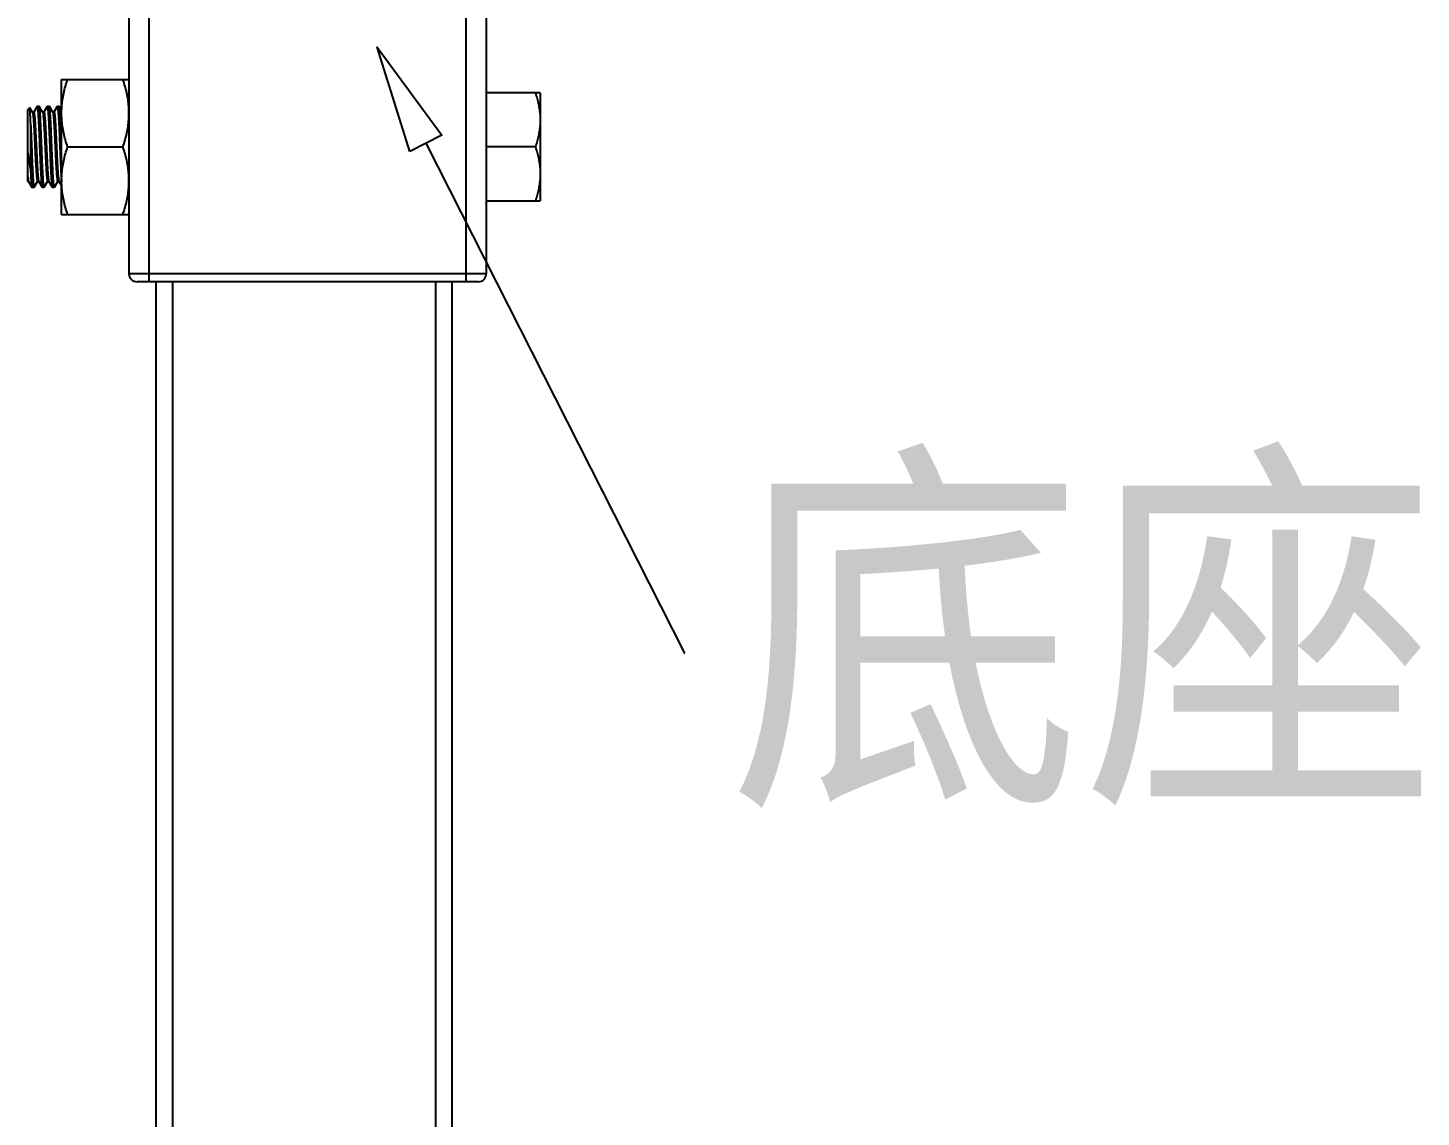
# Model space of a CAD drawing. Extents: x 185245 to 1992634, y -19957 to 755165.
# Drawn here: x 1881510 to 1882475, y 572246 to 573000 of the extents above; entities that cross this region are included whole.
import ezdxf

# ---------------------------------------------------------------- set-up
doc = ezdxf.new("R2010")
doc.units = 0
doc.header["$LTSCALE"] = 1000
doc.header["$MEASUREMENT"] = 0
doc.layers.add('02___PRT_ALL_AXES', color=7, linetype='Continuous')
doc.layers.add('03___PRT_ALL_CURVES', color=7, linetype='Continuous')
doc.styles.add('_TEL_DIM', font='SIMPLEX', dxfattribs={"width": 0.8, "height": 3.5, "bigfont": 'HZTXT'})

msp = doc.modelspace()

# ---------------------------------------------------------------- linework, layer by layer
at = {"color": 0, "linetype": 'Continuous'}
for p, q in [((1881594.446563644, 572824.3424926968), (1881594.446563644, 573197.6756732643)), ((1881813.779807227, 572824.3424926968), (1881813.779807227, 573197.6756732643)), ((1881580.446569372, 573192.0756755562), (1881580.446569372, 572829.9424904052)), ((1881827.779801499, 573192.0756755562), (1881827.779801499, 572829.9424904052)), ((1881510.446598016, 572943.3420744024), (1881511.703504586, 572944.9131849867)), ((1881510.446598016, 572893.7170194567), (1881510.446598016, 572943.3410331816)), ((1881511.749176202, 572944.9023181282), (1881511.703530372, 572944.9132171974)), ((1881513.641305029, 572941.634326149), (1881511.749176202, 572944.9023181282)), ((1881516.786563174, 572945.6095209366), (1881514.496377005, 572941.6537335094)), ((1881516.786563174, 572945.6095209366), (1881516.863248933, 572945.6757763722)), ((1881518.339876138, 572945.6095209522), (1881518.263155462, 572945.6757763356)), ((1881520.641302165, 572941.634326149), (1881518.339876138, 572945.6095209522)), ((1881523.78656031, 572945.6095209366), (1881521.49637414, 572941.6537335094)), ((1881523.78656031, 572945.6095209366), (1881523.86315317, 572945.6757763356)), ((1881525.339873273, 572945.6095209522), (1881525.263235737, 572945.6757763752)), ((1881527.641299301, 572941.634326149), (1881525.339873273, 572945.6095209522)), ((1881530.786557445, 572945.6095209366), (1881528.496371277, 572941.6537335094)), ((1881530.786557445, 572945.6095209366), (1881530.863233445, 572945.6757763752)), ((1881532.339870408, 572945.6095209522), (1881532.263167738, 572945.6757763566)), ((1881533.779921802, 572943.1218142377), (1881532.339870408, 572945.6095209522)), ((1881512.313586486, 572934.126352391), (1881512.313586486, 572901.2103934954)), ((1881513.585031164, 572941.4806558734), (1881513.628553336, 572941.4111863731)), ((1881513.686090769, 572941.5569944738), (1881513.641305029, 572941.634326149)), ((1881514.529887568, 572941.634326149), (1881513.686090769, 572941.634326149)), ((1881520.686087904, 572941.5569944738), (1881520.641302165, 572941.634326149)), ((1881521.529884703, 572941.634326149), (1881520.686087904, 572941.634326149)), ((1881527.68608504, 572941.5569944738), (1881527.641299301, 572941.634326149)), ((1881528.52988184, 572941.634326149), (1881527.68608504, 572941.634326149)), ((1881533.710968168, 572894.3381089952), (1881533.784053555, 572893.5317321322)), ((1881510.446598016, 572893.7172495255), (1881510.940352855, 572893.7172495255)), ((1881510.940352855, 572893.7945811918), (1881510.985138831, 572893.7172495255)), ((1881510.985138831, 572893.7172495255), (1881513.286564606, 572889.7420547407)), ((1881513.286564606, 572889.7420547407), (1881513.363134831, 572889.6757993789)), ((1881514.763221116, 572889.6757992962), (1881514.83987757, 572889.742054722)), ((1881514.83987757, 572889.742054722), (1881517.130064021, 572893.6978421165)), ((1881517.096553185, 572893.7172495255), (1881517.940349991, 572893.7172495255)), ((1881517.940349991, 572893.7945811918), (1881517.985135966, 572893.7172495255)), ((1881517.985135966, 572893.7172495255), (1881520.286561742, 572889.7420547407)), ((1881520.286561742, 572889.7420547407), (1881520.363273618, 572889.6757993298)), ((1881521.839874705, 572889.742054722), (1881521.763194511, 572889.6757993021)), ((1881521.839874705, 572889.742054722), (1881524.130061156, 572893.6978421165)), ((1881524.09655032, 572893.7172495255), (1881524.940347126, 572893.7172495255)), ((1881524.940347126, 572893.7945811918), (1881524.985133101, 572893.7172495255)), ((1881524.985133101, 572893.7172495255), (1881527.286558878, 572889.7420547407)), ((1881527.286558878, 572889.7420547407), (1881527.363192219, 572889.6757993021)), ((1881528.839871841, 572889.742054722), (1881528.763287729, 572889.6757993542)), ((1881528.839871841, 572889.742054722), (1881531.130058292, 572893.6978421165)), ((1881531.096547456, 572893.7172495255), (1881531.940344262, 572893.7172495255)), ((1881531.940344262, 572893.7945811918), (1881531.985130237, 572893.7172495255)), ((1881531.985130237, 572893.7172495255), (1881533.779921802, 572890.617393068)), ((1881827.779801499, 572829.9424904052), (1881580.446569372, 572829.9424904052)), ((1881822.179803791, 572824.3424926968), (1881586.046567081, 572824.3424926968))]:
    msp.add_line(p, q, dxfattribs=at)
at = {"color": 7, "linetype": 'Continuous'}
for p, q in [((1881599.113228401, 572824.3424926968), (1881599.113228401, 569778.8161591494)), ((1881610.496506173, 572824.3424926968), (1881610.496506173, 569778.8161591494)), ((1881792.628950548, 572824.3424926968), (1881792.628950548, 569778.8161591494)), ((1881804.012228291, 572824.3424926968), (1881804.012228291, 569778.8161591494))]:
    msp.add_line(p, q, dxfattribs=at)
at = {"color": 4}
msp.add_lwpolyline([(1881774.862717427, 572914.5819555037), (1881752.215888803, 572986.5989328914), (1881796.99542206, 572925.8196824836)], close=True, dxfattribs=at)
at = {"color": 4, "extrusion": (0.8916485052279997, 0.4527283325844255, 0), "elevation": 1937268.818034858}
msp.add_lwpolyline([(-341094.3652734035, 0), (-341490.0326820132, 0)], dxfattribs=at)
at = {"color": 4, "extrusion": (0, 1, 0), "elevation": 572567.4045655399}
msp.add_lwpolyline([(-1881965.058915901, 0), (-1881965.238915901, 0)], dxfattribs=at)
at = {"color": 0, "linetype": 'Continuous'}
for centre, start, end in [((1881586.046567081, 572829.9424904052), 180, 270), ((1881822.179803791, 572829.9424904052), 270, 0)]:
    msp.add_arc(centre, 5.599997708515476, start, end, dxfattribs=at)
for points, start_tangent, end_tangent in [([(1881512.313586486, 572934.126352391), (1881512.190522834, 572938.0006058547), (1881512.066893106, 572941.1145160163), (1881511.943406329, 572943.3421809545), (1881511.819979779, 572944.6163795905), (1881511.714515572, 572944.8798310049)], (-0.02915871455896071, 0.9995747942826836), (-0.5442686960537914, 0.8389109526617862)), ([(1881516.864612037, 572945.6722325517), (1881516.873623587, 572945.6745555403), (1881517.090611137, 572945.094569274), (1881517.307218855, 572943.4814568909), (1881517.525277236, 572940.8755205739), (1881517.742689794, 572937.395168077), (1881517.960552478, 572933.1567937627), (1881518.179729545, 572928.2977365002), (1881518.39666727, 572923.0841249891), (1881518.613219231, 572917.6757878389)], (0.9333369825076745, 0.3590015001131177), (0.03975727749912319, -0.9992093668925737)), ([(1881520.013218658, 572917.6757878389), (1881519.794649526, 572923.133858422), (1881519.57256416, 572928.4641269834), (1881519.351411719, 572933.347683565), (1881519.134752606, 572937.5362770839), (1881518.916056527, 572941.0044680017), (1881518.693175666, 572943.6163633952), (1881518.470569419, 572945.1922211049), (1881518.324646131, 572945.6009639485)], (-0.0397572774434431, 0.999209366894789), (-0.489831732553791, 0.871816995580696)), ([(1881523.861748382, 572945.6721239199), (1881524.070567127, 572945.1922211049), (1881524.293173375, 572943.6163633952), (1881524.516054235, 572941.0044680017), (1881524.734750314, 572937.5362770839), (1881524.951409427, 572933.347683565), (1881525.172561868, 572928.4641269834), (1881525.394647234, 572923.133858422), (1881525.613216367, 572917.6757878389)], (0.9333444131215324, -0.358982181305455), (0.03975727749683532, -0.9992093668926647)), ([(1881527.013215793, 572917.6757878389), (1881526.796581716, 572923.0861498651), (1881526.57910918, 572928.3120809856), (1881526.359332223, 572933.1822670032), (1881526.141189001, 572937.4218670917), (1881525.923738474, 572940.8971032279), (1881525.705933986, 572943.4939378339), (1881525.488958079, 572945.1029427159), (1881525.342498802, 572945.6109295315)], (-0.0397572775353943, 0.9992093668911305), (-0.4727550132017595, 0.8811939045934238)), ([(1881530.864032323, 572945.673323265), (1881530.871660884, 572945.6749716329), (1881531.088955788, 572945.1029427159), (1881531.305931695, 572943.4939378339), (1881531.523736183, 572940.8971032279), (1881531.741186709, 572937.4218670917), (1881531.959329932, 572933.1822670032), (1881532.179106888, 572928.3120809856), (1881532.396579425, 572923.0861498651), (1881532.613213502, 572917.6757878389)], (0.9508497996201295, 0.3096524803103627), (0.0397572774394266, -0.9992093668949489)), ([(1881533.780263368, 572923.487128594), (1881533.573252735, 572928.4480223141), (1881533.35283963, 572933.317811935), (1881533.13679057, 572937.5000373304), (1881532.918163255, 572940.9750652399), (1881532.695324227, 572943.5959343661), (1881532.472718571, 572945.1821479958), (1881532.326544405, 572945.6021086993)], (-0.04073342359134709, 0.9991700496925076), (-0.4860897626971706, 0.8739088868989768)), ([(1881512.313586486, 572934.126352391), (1881512.534498853, 572929.3405459619), (1881512.755444117, 572924.0967873584), (1881512.976383884, 572918.6014500088), (1881513.197430547, 572913.0671765965), (1881513.41849498, 572907.7133183845), (1881513.63955623, 572902.7504978345), (1881513.860601751, 572898.3736790067), (1881514.081654496, 572894.7541240584), (1881514.302723113, 572892.0338581202), (1881514.523791168, 572890.3199321919), (1881514.744842773, 572889.6796089022), (1881514.757920394, 572889.6849899099)], (0.0491105602313438, -0.9987933484328797), (0.8662490173660847, 0.4996124897480975)), ([(1881513.628553336, 572941.4111863731), (1881513.964201525, 572940.3415855619), (1881514.199495548, 572938.2104534318), (1881514.43478957, 572935.1667674279), (1881514.670083591, 572931.3457879697), (1881514.905377612, 572926.9173181381), (1881515.140671632, 572922.0781577001), (1881515.375965653, 572917.0433573734), (1881515.611259675, 572912.036662054), (1881515.846553695, 572907.2805676514), (1881516.08184772, 572902.9864334606), (1881516.317141741, 572899.3450894135), (1881516.552435761, 572896.5183556532), (1881516.787729782, 572894.6318513176), (1881517.023023803, 572893.769412041), (1881517.060006589, 572893.7850634861)], (0.4756874576294765, -0.879614371559495), (0.8803009662582584, 0.474415649831218)), ([(1881514.469918703, 572941.5272581426), (1881514.897534476, 572940.3415855619), (1881515.1328285, 572938.2104534318), (1881515.368122521, 572935.1667674279), (1881515.603416542, 572931.3457879697), (1881515.838710563, 572926.9173181381), (1881516.074004584, 572922.0781577001), (1881516.309298605, 572917.0433573734), (1881516.544592626, 572912.036662054), (1881516.779886647, 572907.2805676514), (1881517.015180671, 572902.9864334606), (1881517.250474691, 572899.3450894135), (1881517.485768713, 572896.5183556532), (1881517.721062734, 572894.6318513176), (1881517.803339831, 572893.8937009431)], (0.8724685533651839, -0.488670260389215), (0.3278155774908353, -0.9447417356898923)), ([(1881520.647414023, 572941.5282434856), (1881520.787728145, 572941.2824442757)], (0.5966157057048521, -0.8025270710115028), (0.4270020690433147, -0.9042506472393197)), ([(1881520.787728145, 572941.2824442757), (1881521.023022166, 572939.9002731189), (1881521.258316189, 572937.5304530498), (1881521.493610211, 572934.2782980986), (1881521.728904231, 572930.2883329797), (1881521.964198252, 572925.7378704501), (1881522.199492274, 572920.8291315839), (1881522.434786295, 572915.7802591443), (1881522.670080315, 572910.8156233837), (1881522.905374339, 572906.1558511069), (1881523.140668361, 572902.0080210818), (1881523.375962381, 572898.5564615235), (1881523.611256402, 572895.9545586256), (1881523.846550423, 572894.3179401022), (1881524.081844444, 572893.7193367525), (1881524.094026111, 572893.7229862071)], (0.4270020714830733, -0.9042506460872253), (0.9153108403494001, 0.4027481415709763)), ([(1881521.50882792, 572941.6034560113), (1881521.721061096, 572941.2824442757), (1881521.956355117, 572939.9002731189), (1881522.191649141, 572937.5304530498), (1881522.426943162, 572934.2782980986), (1881522.662237183, 572930.2883329797), (1881522.897531204, 572925.7378704501), (1881523.132825225, 572920.8291315839), (1881523.368119245, 572915.7802591443), (1881523.603413267, 572910.8156233837), (1881523.838707291, 572906.1558511069), (1881524.074001312, 572902.0080210818), (1881524.309295333, 572898.5564615235), (1881524.544589354, 572895.9545586256), (1881524.779883374, 572894.3179401022), (1881524.868968884, 572893.9541176518)], (0.8261156581492662, -0.5635005939310135), (0.2913563111870042, -0.9566146036578689)), ([(1881527.694039661, 572941.5612825903), (1881527.757463276, 572941.3974580255)], (0.474516639665164, -0.880246532899097), (0.2913563071238279, -0.9566146048953914)), ([(1881527.757463276, 572941.3974580255), (1881527.846548785, 572941.0336355723), (1881528.081842806, 572939.3970170517), (1881528.317136831, 572936.795114151), (1881528.552430851, 572933.3435545957), (1881528.787724873, 572929.1957245676), (1881529.023018894, 572924.5359522903), (1881529.258312915, 572919.5713165305), (1881529.493606935, 572914.5224440938), (1881529.728900956, 572909.6137052274), (1881529.96419498, 572905.0632426951), (1881530.199489001, 572901.0732775761), (1881530.434783022, 572897.8211226275), (1881530.670077043, 572895.4513025561), (1881530.905371064, 572894.0691313988), (1881531.117604244, 572893.7481196632)], (0.2913563132299318, -0.9566146030356542), (0.8261156581634383, -0.5635005939102364)), ([(1881528.532406053, 572941.6285894704), (1881528.544587716, 572941.6322389215), (1881528.779881737, 572941.0336355723), (1881529.015175758, 572939.3970170517), (1881529.250469781, 572936.795114151), (1881529.485763803, 572933.3435545957), (1881529.721057824, 572929.1957245676), (1881529.956351845, 572924.5359522903), (1881530.191645866, 572919.5713165305), (1881530.426939887, 572914.5224440938), (1881530.662233908, 572909.6137052274), (1881530.897527931, 572905.0632426951), (1881531.132821953, 572901.0732775761), (1881531.368115974, 572897.8211226275), (1881531.603409994, 572895.4513025561), (1881531.838704015, 572894.0691313988)], (0.9153108408876127, 0.4027481403478003), (0.4270020714198675, -0.9042506461170722)), ([(1881510.446598016, 572913.530152065), (1881511.07416661, 572909.3800889489), (1881511.696793601, 572905.2336308467), (1881512.313586486, 572901.2103934954)], (0.1513813742595116, -0.9884754319290399), (0.154546911158738, -0.9879854514370611)), ([(1881518.613219231, 572917.6757878389), (1881518.831646213, 572912.221221437), (1881519.05346336, 572906.8969669237), (1881519.274254946, 572902.019958288), (1881519.490578298, 572897.8349199311), (1881519.709209085, 572894.3634139607), (1881519.932054047, 572891.7466574367), (1881520.154686469, 572890.1648671685), (1881520.300773295, 572889.7499953555)], (0.03975727748666959, -0.9992093668930692), (0.4877683167705726, -0.8729731205225064)), ([(1881521.762149349, 572889.6787491578), (1881521.753850648, 572889.6767890269), (1881521.536700701, 572890.2525627676), (1881521.319907686, 572891.8634071734), (1881521.101975976, 572894.4645883243), (1881520.884537585, 572897.9423259674), (1881520.666510937, 572902.181684663), (1881520.447005969, 572907.0469185044), (1881520.229814464, 572912.2663694865), (1881520.013218658, 572917.6757878389)], (-0.9425848635229102, -0.3339667274707122), (-0.03975727745259671, 0.9992093668944249)), ([(1881525.613216367, 572917.6757878389), (1881525.829812173, 572912.2663694865), (1881526.047003678, 572907.0469185044), (1881526.266508644, 572902.181684663), (1881526.484535294, 572897.9423259674), (1881526.701973684, 572894.4645883243), (1881526.919905394, 572891.8634071734), (1881527.13669841, 572890.2525627676), (1881527.283034382, 572889.7401627263)], (0.0397572774456505, -0.9992093668947012), (0.4729770380695316, -0.8810747536157038)), ([(1881528.765026932, 572889.6800350905), (1881528.556815173, 572890.1549457901), (1881528.334195469, 572891.7263600202), (1881528.111322137, 572894.3339925285), (1881527.892635043, 572897.798418869), (1881527.675645133, 572901.9909317158), (1881527.454123511, 572906.8815763395), (1881527.231831507, 572912.2165690141), (1881527.013215793, 572917.6757878389)], (-0.9250562302102336, 0.379830186990491), (-0.0397572774780276, 0.9992093668934131)), ([(1881532.613213502, 572917.6757878389), (1881532.831829215, 572912.2165690141), (1881533.054121219, 572906.8815763395), (1881533.275642841, 572901.9909317158), (1881533.492632751, 572897.798418869), (1881533.710968168, 572894.3381089952)], (0.03975727743217509, -0.9992093668952374), (0.08508411393199711, -0.9963737720134985)), ([(1881510.446598016, 572896.9266322379), (1881510.679927044, 572894.889612007), (1881510.913256072, 572893.8484211888), (1881510.930882746, 572893.848246333)], (0.09260742055683337, -0.9957026994328226), (0.9847842249207028, 0.1737815592844383)), ([(1881512.313586486, 572901.2103934954), (1881512.526138134, 572897.2145691123), (1881512.740709901, 572893.9343074732), (1881512.956559991, 572891.5205187288), (1881513.170266816, 572890.0947048224), (1881513.309428566, 572889.7557480822)], (0.04913386855057841, -0.9987922020927349), (0.5138049256313395, -0.8579070453125873)), ([(1881531.838704015, 572894.0691313988), (1881531.979018143, 572893.8233321796)], (0.4270020699864983, -0.9042506467939327), (0.596615721895142, -0.8025270589752963)), ([(1881517.803339831, 572893.8937009431), (1881517.945919875, 572893.7668410267)], (0.327815579371854, -0.9447417350371984), (0.9804318730187755, 0.1968586862927205)), ([(1881524.868968884, 572893.9541176518), (1881524.932392505, 572893.7902930749)], (0.2913563053205239, -0.956614605444624), (0.4745166641851906, -0.8802465196810262))]:
    msp.add_spline(points, degree=3, dxfattribs=dict(at, start_tangent=start_tangent, end_tangent=end_tangent))
at = {"layer": '02___PRT_ALL_AXES', "color": 0, "linetype": 'Continuous'}
for p, q in [((1881533.779921802, 572871.009140268), (1881533.779921802, 572964.3424354095)), ((1881533.77992178, 572964.3424354095), (1881580.446569394, 572964.3424354095)), ((1881865.113119556, 572955.0091058954), (1881827.779801499, 572955.0091058954)), ((1881865.113119556, 572955.0091058954), (1881865.113119556, 572880.3424697819)), ((1881518.263219374, 572945.6757763813), (1881516.863219947, 572945.6757763813)), ((1881525.263216509, 572945.6757763813), (1881523.863217083, 572945.6757763813)), ((1881532.263213646, 572945.6757763813), (1881530.863214218, 572945.6757763813)), ((1881537.948018646, 572917.6757878389), (1881576.278472531, 572917.6757878389)), ((1881861.778642081, 572917.6757878389), (1881827.779801499, 572917.6757878389)), ((1881514.763220807, 572889.6757992962), (1881513.363221379, 572889.6757992962)), ((1881521.763217942, 572889.6757992962), (1881520.363218514, 572889.6757992962)), ((1881528.763215077, 572889.6757992962), (1881527.36321565, 572889.6757992962)), ((1881827.779801499, 572880.3424697819), (1881865.113119556, 572880.3424697819)), ((1881533.77992178, 572871.009140268), (1881580.446569394, 572871.009140268))]:
    msp.add_line(p, q, dxfattribs=at)
for points, start_tangent, end_tangent in [([(1881533.779921787, 572941.009111162), (1881533.952378691, 572945.5890893566), (1881534.463831216, 572950.1727338817), (1881535.301745848, 572954.7830786614), (1881536.459444309, 572959.4760915453), (1881537.948018646, 572964.3424354095)], (0, 1), (0.316227766016838, 0.9486832980505139)), ([(1881580.446569397, 572941.009111021), (1881580.274110645, 572945.5891138781), (1881579.762651843, 572950.1727889508), (1881578.924725405, 572954.7831713145), (1881577.767018862, 572959.4761926166), (1881576.278472531, 572964.3424354095)], (0, 1), (-0.316227766016838, 0.9486832980505139)), ([(1881861.778642081, 572955.0091058954), (1881862.969479147, 572951.1161116604), (1881863.89564438, 572947.361694617), (1881864.565985532, 572943.6733887284), (1881864.975152573, 572940.006448671), (1881865.113119556, 572936.3424468639)], (0.316227765968598, -0.9486832980665938), (0, -1)), ([(1881537.948018646, 572917.6757878389), (1881536.459494717, 572922.5419497734), (1881535.301536595, 572927.236117596), (1881534.463656483, 572931.8466747215), (1881533.952322247, 572936.4298858216), (1881533.779921787, 572941.009111162)], (-0.316227766016838, 0.9486832980505139), (-9.287790593000003e-07, 0.9999999999995688)), ([(1881576.278472531, 572917.6757878389), (1881577.766964706, 572922.5418351644), (1881578.924930833, 572927.2360071547), (1881579.76282496, 572931.846608693), (1881580.274166808, 572936.429857583), (1881580.446569397, 572941.009111021)], (0.3162277660554299, 0.9486832980376498), (9.290363450000001e-07, 0.9999999999995686)), ([(1881865.113119556, 572936.3424468639), (1881864.975197534, 572932.6790440194), (1881864.566124068, 572929.0124448093), (1881863.895808764, 572925.3239634854), (1881862.969435848, 572921.5686257987), (1881861.778642081, 572917.6757878389)], (-9.289398418e-07, -0.9999999999995686), (-0.3162277660650778, -0.948683298034434)), ([(1881533.779921787, 572894.3424635909), (1881533.952378691, 572898.9224417859), (1881534.463831216, 572903.5060863106), (1881535.301745848, 572908.1164310903), (1881536.459444309, 572912.8094439746), (1881537.948018646, 572917.6757878389)], (0, 1), (0.316227766016838, 0.9486832980505139)), ([(1881580.446569391, 572894.3424636184), (1881580.274110645, 572898.9224663074), (1881579.762651843, 572903.5061413797), (1881578.924725405, 572908.1165237438), (1881577.767018862, 572912.809545046), (1881576.278472531, 572917.6757878389)], (0, 1), (-0.3162277659782461, 0.9486832980633779)), ([(1881861.778642081, 572917.6757878389), (1881862.969479147, 572913.7827936036), (1881863.89564438, 572910.0283765602), (1881864.565985532, 572906.3400706712), (1881864.975152573, 572902.673130614), (1881865.113119556, 572899.0091288073)], (0.316227765968598, -0.9486832980665938), (0, -1)), ([(1881537.948018646, 572871.009140268), (1881536.459494717, 572875.8753021993), (1881535.301536595, 572880.5694700249), (1881534.463656483, 572885.1800271503), (1881533.952322247, 572889.763238251), (1881533.779921787, 572894.3424635909)], (-0.3162277659782461, 0.9486832980633778), (-9.289076991000002e-07, 0.9999999999995686)), ([(1881576.278472531, 572871.009140268), (1881577.766965352, 572875.8751899302), (1881578.924931807, 572880.5693641093), (1881579.762825949, 572885.1799678367), (1881580.274167478, 572889.76321895), (1881580.446569391, 572894.3424636184)], (0.3162277659782461, 0.9486832980633779), (5.658862991e-07, 0.9999999999998399)), ([(1881865.113119556, 572899.0091288073), (1881864.975198061, 572895.3457330021), (1881864.566124849, 572891.6791320436), (1881863.895809532, 572887.990648993), (1881862.96943636, 572884.2353095824), (1881861.778642081, 572880.3424697819)], (-5.658541289999999e-07, -0.9999999999998399), (-0.316227766016838, -0.9486832980505139))]:
    msp.add_spline(points, degree=3, dxfattribs=dict(at, start_tangent=start_tangent, end_tangent=end_tangent))
at = {"layer": '03___PRT_ALL_CURVES', "color": 0, "linetype": 'Continuous'}
msp.add_line((1881865.113119556, 572955.0091058954), (1881865.113119556, 572880.3424697819), dxfattribs=at)

# ---------------------------------------------------------------- texts
at = {"color": 4, "insert": (1881995.397925837, 572682.9601210954), "char_height": 200, "width": 631, "attachment_point": 1, "style": '_TEL_DIM'}
msp.add_mtext('\\fￋￎￌﾣﾤ|b0|i0|c134|p2;\\W0.9000000000;\\T1.0000000000;\\o\\l底座', dxfattribs=at)

doc.saveas('drawing.dxf')
